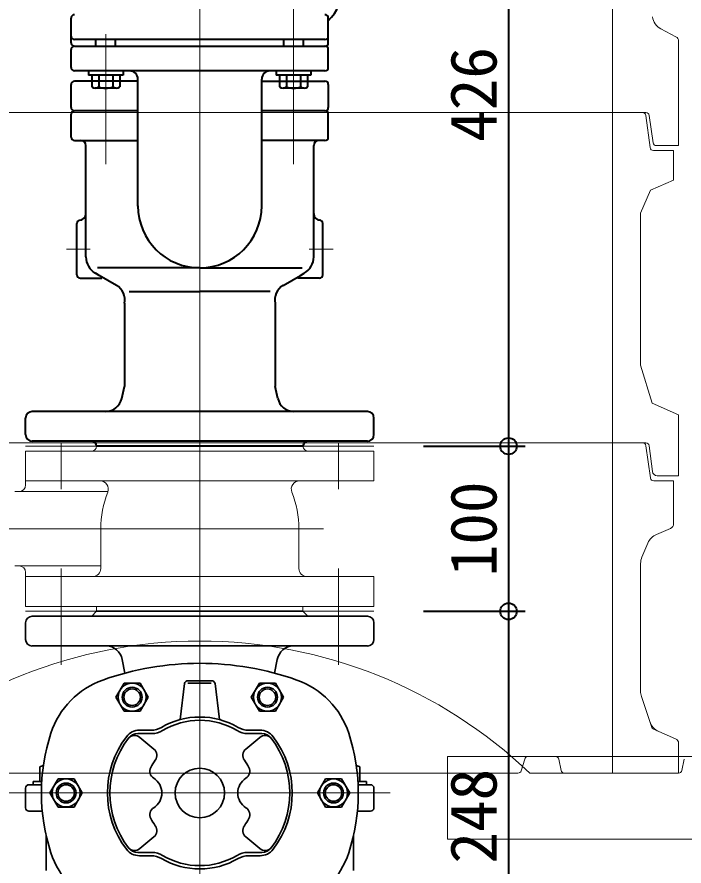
# Model space of a CAD drawing. Units: millimetres at full size, sheet at 1:20. Extents: x -5700 to 5714, y -3160 to 3160.
# Drawn here: x 271 to 675, y 1778 to 2292 of the extents above; entities that cross this region are included whole.
import ezdxf
from ezdxf.enums import TextEntityAlignment as Align

# ---------------------------------------------------------------- set-up
doc = ezdxf.new("R2010")
doc.units = ezdxf.units.MM
doc.header["$LTSCALE"] = 20
doc.header["$PDMODE"] = 32
doc.header["$PDSIZE"] = 10
for name, color, linetype, lineweight in [('0-5_TEMP01', 3, 'Continuous', 18), ('0-6_T字管', 6, 'Continuous', 35), ('0-7_躯体', 7, 'Continuous', 9), ('0-8_細線', 7, 'Continuous', 9), ('0-9_消火栓', 2, 'Continuous', 40), ('0-C_寸法', 1, 'Continuous', 40), ('1-1_補修弁', 7, 'Continuous', 9)]:
    doc.layers.add(name, color=color, linetype=linetype, lineweight=lineweight)
doc.styles.add('ＭＳ ゴシック', font='')
doc.styles.get('ＭＳ ゴシック').set_extended_font_data('MS Gothic')

msp = doc.modelspace()

# ---------------------------------------------------------------- linework, layer by layer
at = {"layer": '0-5_TEMP01'}
for p, q in [((381.87, 2489.03), (381.87, 2219.02)), ((381.88, 2032.53), (381.88, 2458.53)), ((438.71, 2345.7), (438.71, 2203.19)), ((381.87, 2289.03), (381.87, 2019.02)), ((381.88, 2289.03), (381.88, 1939.03)), ((324.88, 2282.03), (324.88, 2203.19)), ((301.18, 2151.83), (315.55, 2151.83)), ((462.57, 2151.83), (448.2, 2151.83)), ((381.88, 2089.03), (381.88, 1839.03)), ((381.87, 1917.53), (381.87, 2047.53)), ((276.37, 2032.53), (487.37, 2032.53)), ((297.87, 2006.52), (297.87, 2034.52)), ((465.87, 2034.52), (465.87, 2006.52)), ((381.87, 1999.03), (381.87, 1899.03)), ((194.37, 1982.53), (456.87, 1982.53)), ((297.87, 1930.53), (297.87, 1958.53)), ((381.88, 1492.2), (381.88, 1956.16)), ((465.87, 1958.53), (465.87, 1930.53)), ((297.88, 1900.06), (297.88, 1940.12)), ((465.88, 1900.06), (465.88, 1940.12)), ((276.37, 1932.53), (487.37, 1932.53)), ((381.88, 1903.02), (381.88, 1370.29)), ((231.88, 1834.52), (531.88, 1834.52)), ((255.53, 1822.53), (497.13, 1822.53))]:
    msp.add_line(p, q, dxfattribs=at)
at = {"layer": '0-6_T字管'}
for p, q in [((483.38, 1929.52), (280.38, 1929.52)), ((319.38, 1932.53), (316.38, 1929.52)), ((319.38, 1932.53), (444.38, 1932.53)), ((444.38, 1932.53), (447.38, 1929.52)), ((276.38, 1915.52), (276.38, 1925.53)), ((487.38, 1915.52), (487.38, 1925.53)), ((483.38, 1911.53), (280.38, 1911.53)), ((334.93, 1903.41), (336.54, 1895.09)), ((428.82, 1903.41), (427.21, 1895.09)), ((331.08, 1880.53), (335.97, 1889.02)), ((335.97, 1889.02), (345.77, 1889.02)), ((350.67, 1880.53), (345.77, 1889.02)), ((372.66, 1888.72), (370.03, 1866.97)), ((388.7, 1889.01), (374.61, 1889.01)), ((389.1, 1890.48), (374.64, 1890.48)), ((391.08, 1888.72), (393.71, 1866.97)), ((417.98, 1889.02), (427.78, 1889.02)), ((432.67, 1880.53), (427.78, 1889.02)), ((335.97, 1872.04), (331.08, 1880.53)), ((345.77, 1872.04), (350.67, 1880.53)), ((427.78, 1872.04), (432.67, 1880.53)), ((335.97, 1872.04), (345.77, 1872.04)), ((417.98, 1872.04), (427.78, 1872.04)), ((352.89, 1858.52), (344.25, 1858.52)), ((345.38, 1860.53), (352.34, 1860.53)), ((354.05, 1849.13), (345.61, 1856.22)), ((409.69, 1849.13), (418.14, 1856.22)), ((410.86, 1858.52), (419.5, 1858.52)), ((418.37, 1860.53), (411.4, 1860.53)), ((284.88, 1829.52), (284.88, 1838.46)), ((478.88, 1829.52), (478.88, 1838.46)), ((291.08, 1822.53), (295.98, 1831.01)), ((295.98, 1831.01), (305.78, 1831.01)), ((310.68, 1822.53), (305.78, 1831.01)), ((457.98, 1831.01), (467.77, 1831.01)), ((472.67, 1822.53), (467.77, 1831.01)), ((276.38, 1813.52), (276.38, 1825.53)), ((285.98, 1827.53), (278.38, 1827.53)), ((286.08, 1829.52), (280.88, 1829.52)), ((280.88, 1827.53), (280.88, 1829.52)), ((477.66, 1829.52), (482.88, 1829.52)), ((477.77, 1827.53), (485.37, 1827.53)), ((482.88, 1827.53), (482.88, 1829.52)), ((487.38, 1813.52), (487.38, 1825.53)), ((295.98, 1814.04), (291.08, 1822.53)), ((305.78, 1814.04), (310.68, 1822.53)), ((467.77, 1814.04), (472.67, 1822.53)), ((286.39, 1811.53), (278.38, 1811.53)), ((295.98, 1814.04), (305.78, 1814.04)), ((457.98, 1814.04), (467.77, 1814.04)), ((477.35, 1811.53), (485.37, 1811.53)), ((288.88, 1775.53), (288.88, 1796.31)), ((354.05, 1795.91), (345.61, 1788.84)), ((409.69, 1795.91), (418.14, 1788.84)), ((474.88, 1775.53), (474.88, 1796.31)), ((352.89, 1786.53), (344.25, 1786.53)), ((345.38, 1784.52), (352.34, 1784.52)), ((410.86, 1786.53), (419.5, 1786.53)), ((418.37, 1784.52), (411.4, 1784.52))]:
    msp.add_line(p, q, dxfattribs=at)
for points in [[(417.98, 1872.04), (413.07, 1880.53), (417.98, 1889.02)], [(457.98, 1814.04), (453.08, 1822.53), (457.98, 1831.01)]]:
    msp.add_lwpolyline(points, dxfattribs=at)
for centre, radius in [((340.88, 1880.53), 8.48), ((422.87, 1880.53), 8.48), ((340.88, 1880.53), 6), ((340.88, 1880.53), 5), ((422.87, 1880.53), 6), ((422.87, 1880.53), 5), ((381.88, 1822.53), 15), ((300.88, 1822.53), 8.48), ((462.88, 1822.53), 8.48), ((300.88, 1822.53), 6), ((300.88, 1822.53), 5), ((462.88, 1822.53), 6), ((462.88, 1822.53), 5)]:
    msp.add_circle(centre, radius, dxfattribs=at)
for centre, radius, start, end in [((280.38, 1925.53), 4, 90, 180), ((483.38, 1925.53), 4, 0, 90), ((280.38, 1915.52), 4, 180, 270), ((483.38, 1915.52), 4, 270, 0), ((325.12, 1901.53), 10, 10.886, 90), ((438.63, 1901.53), 10, 90, 169.114), ((381.88, 1725.03), 176, 70.493, 109.507), ((340.13, 1842.85), 51, 109.507, 161.778), ((374.64, 1888.48), 2, 90, 173.107), ((389.1, 1888.48), 2, 6.893, 90), ((423.62, 1842.85), 51, 18.222, 70.493), ((381.88, 1822.53), 46, 59.683, 120.317), ((381.88, 1822.53), 44, 90, 120.862), ((381.88, 1822.53), 44, 59.138, 90), ((352.34, 1873.03), 12.5, 270, 300.317), ((411.4, 1873.03), 12.5, 239.683, 270), ((401.88, 1822.53), 116, 161.778, 198.222), ((381.88, 1822.53), 56, 142.505, 217.495), ((345.38, 1850.53), 10, 90, 142.505), ((342.39, 1852.39), 5, 50, 142.895), ((344.25, 1851.53), 7, 90, 142.372), ((352.89, 1871.02), 12.5, 270, 300.862), ((410.86, 1871.02), 12.5, 239.138, 270), ((421.35, 1852.39), 5, 37.105, 130), ((418.37, 1850.53), 10, 37.495, 90), ((419.5, 1851.53), 7, 37.628, 90), ((381.88, 1822.53), 56, 322.505, 37.495), ((361.88, 1822.53), 116, 341.778, 18.222), ((381.88, 1822.53), 54.5, 142.372, 217.628), ((381.88, 1822.53), 54.5, 322.372, 37.628), ((350.84, 1845.31), 5, 323.723, 50), ((412.91, 1845.31), 5, 130, 216.277), ((381.88, 1822.53), 33.5, 143.723, 152.533), ((381.88, 1822.53), 33.5, 27.467, 36.277), ((290.88, 1822.19), 17.33, 102.699, 110.256), ((356.59, 1835.67), 5, 152.533, 238.005), ((407.16, 1835.67), 5, 301.995, 27.467), ((472.87, 1822.19), 17.33, 69.744, 77.301), ((348.38, 1822.53), 10.5, 301.995, 58.005), ((415.37, 1822.53), 10.5, 121.995, 238.005), ((278.38, 1825.53), 2, 90, 180), ((485.37, 1825.53), 2, 0, 90), ((278.38, 1813.52), 2, 180, 270), ((356.59, 1809.38), 5, 121.995, 207.467), ((407.16, 1809.38), 5, 332.533, 58.005), ((485.37, 1813.52), 2, 270, 0), ((381.88, 1822.53), 33.5, 207.467, 216.277), ((381.88, 1822.53), 33.5, 323.723, 332.533), ((350.84, 1799.75), 5, 310, 36.277), ((412.91, 1799.75), 5, 143.723, 230), ((342.39, 1792.66), 5, 217.105, 310), ((344.25, 1793.52), 7, 217.628, 270), ((421.35, 1792.66), 5, 230, 322.895), ((419.5, 1793.52), 7, 270, 322.372), ((340.13, 1802.2), 51, 198.222, 250.493), ((345.38, 1794.53), 10, 217.495, 270), ((352.34, 1772.02), 12.5, 59.683, 90), ((352.89, 1774.03), 12.5, 59.138, 90), ((381.88, 1822.53), 44, 239.138, 300.862), ((410.86, 1774.03), 12.5, 90, 120.862), ((411.4, 1772.02), 12.5, 90, 120.317), ((418.37, 1794.53), 10, 270, 322.505), ((423.62, 1802.2), 51, 289.507, 341.778), ((381.88, 1822.53), 46, 239.683, 300.317)]:
    msp.add_arc(centre, radius, start, end, dxfattribs=at)
at = {"layer": '0-7_躯体'}
for p, q in [((631.88, 2434.52), (631.88, 2234.52)), ((661.22, 2285.2), (670.28, 2280.38)), ((671.88, 2277.72), (671.88, 2234.52)), ((111.61, 2234.52), (381.88, 2234.52)), ((652.13, 2234.52), (381.88, 2234.52)), ((631.88, 2234.52), (631.88, 2034.52)), ((654.64, 2213.27), (652.1, 2232.78)), ((654.12, 2232.81), (656.44, 2216.25)), ((671.88, 2234.52), (671.88, 2214.53)), ((668.88, 2211.53), (656.63, 2211.53)), ((671.88, 2214.53), (658.42, 2214.53)), ((668.88, 2211.53), (668.88, 2193.53)), ((668.88, 2193.53), (654.88, 2187.53)), ((654.88, 2187.53), (648.87, 2173.53)), ((648.87, 2173.53), (648.87, 2081.52)), ((655.88, 2058.53), (648.87, 2081.52)), ((671.88, 2051.53), (655.88, 2058.53)), ((671.88, 2051.53), (671.88, 2014.53)), ((111.64, 2034.52), (381.88, 2034.52)), ((652.11, 2034.52), (381.88, 2034.52)), ((631.88, 2034.52), (631.88, 1834.52)), ((652.12, 2032.81), (654.87, 2013.25)), ((654.09, 2032.78), (656.05, 2017.15)), ((656.85, 2011.53), (668.88, 2011.53)), ((656.85, 2011.53), (668.88, 2011.53)), ((659.02, 2014.53), (671.88, 2014.53)), ((668.88, 2011.53), (668.88, 1985.51)), ((667.06, 1982.74), (658.55, 1979.1)), ((653.3, 1973.85), (649.69, 1965.41)), ((648.87, 1961.48), (648.87, 1884.15)), ((649.39, 1880.99), (654.47, 1865.74)), ((655.88, 1861.53), (654.47, 1865.74)), ((671.88, 1852.56), (671.88, 1834.52)), ((531.88, 1844.53), (731.88, 1844.53)), ((531.88, 1844.53), (531.88, 1794.53)), ((576.53, 1835.95), (578.68, 1843.1)), ((600.79, 1836.14), (599.43, 1842.92)), ((675.19, 1842.92), (673.84, 1836.14)), ((574.62, 1834.52), (531.88, 1834.52)), ((581.88, 1834.52), (671.88, 1834.52)), ((671.88, 1834.52), (602.75, 1834.52)), ((531.88, 1794.53), (731.88, 1794.53))]:
    msp.add_line(p, q, dxfattribs=at)
msp.add_lwpolyline([(655.88, 1861.53), (659.95, 1859.74), (670.08, 1855.31)], dxfattribs=at)
for centre, radius, start, end in [((665.92, 2294.03), 10, 189.462, 241.928), ((668.88, 2277.72), 3, 0, 61.927), ((650.12, 2232.53), 2, 7.431, 90), ((652.13, 2232.53), 2, 7.999, 90), ((658.42, 2216.53), 2, 187.999, 270), ((656.63, 2213.53), 2, 187.431, 270), ((650.14, 2032.53), 2, 7.999, 90), ((652.11, 2032.53), 2, 7.124, 90), ((659.02, 2017.53), 3, 187.126, 270), ((656.85, 2013.52), 2, 187.999, 270), ((665.88, 1985.51), 3, 293.199, 0), ((662.49, 1969.91), 10, 113.198, 156.801), ((658.88, 1961.48), 10, 156.801, 180), ((381.88, 1624.52), 290, 90, 133.603), ((381.88, 1624.52), 290, 46.397, 90), ((658.88, 1884.15), 10, 180, 198.435), ((663.96, 1868.91), 10, 198.435, 246.371), ((668.88, 1852.56), 3, 0, 66.371), ((580.6, 1842.53), 2, 90, 163.3), ((597.47, 1842.53), 2, 11.309, 90), ((574.62, 1836.53), 2, 270, 343.3), ((602.75, 1836.53), 2, 191.309, 270), ((671.88, 1836.53), 2, 270, 348.69)]:
    msp.add_arc(centre, radius, start, end, dxfattribs=at)
at = {"layer": '0-8_細線'}
msp.add_line((318.87, 1932.53), (444.87, 1932.53), dxfattribs=at)
at = {"layer": '0-9_消火栓'}
for p, q in [((303.88, 2276.74), (303.88, 2291.75)), ((459.71, 2276.74), (459.71, 2291.75)), ((457.71, 2278.75), (305.88, 2278.75)), ((318.88, 2274.74), (318.88, 2278.75)), ((330.88, 2274.74), (330.88, 2278.75)), ((432.71, 2274.74), (432.71, 2278.75)), ((444.71, 2274.74), (444.71, 2278.75)), ((303.88, 2261.75), (303.88, 2272.75)), ((305.87, 2274.74), (457.72, 2274.74)), ((459.71, 2261.75), (459.71, 2272.75)), ((457.71, 2259.74), (305.88, 2259.74)), ((314.38, 2259.74), (314.38, 2257.25)), ((335.37, 2257.25), (314.38, 2257.25)), ((316.38, 2257.25), (316.38, 2250.05)), ((320.62, 2257.25), (320.62, 2250.05)), ((329.12, 2257.25), (329.12, 2250.05)), ((333.38, 2257.25), (333.38, 2250.05)), ((335.37, 2259.74), (335.37, 2257.25)), ((428.22, 2259.74), (428.22, 2257.25)), ((449.21, 2257.25), (428.22, 2257.25)), ((430.22, 2257.25), (430.22, 2250.05)), ((434.47, 2257.25), (434.47, 2250.05)), ((442.96, 2257.25), (442.96, 2250.05)), ((447.21, 2257.25), (447.21, 2250.05)), ((449.21, 2259.74), (449.21, 2257.25)), ((344.38, 2253.57), (305.88, 2253.57)), ((344.38, 2177.84), (344.38, 2254.74)), ((419.38, 2178.01), (419.38, 2254.74)), ((419.38, 2253.57), (457.71, 2253.57)), ((303.88, 2237.57), (303.88, 2251.57)), ((331.25, 2249.25), (318.5, 2249.25)), ((445.09, 2249.25), (432.34, 2249.25)), ((459.71, 2251.57), (459.71, 2237.57)), ((304.03, 2219.57), (304.03, 2233.57)), ((344.38, 2235.57), (305.87, 2235.57)), ((457.71, 2235.57), (419.38, 2235.57)), ((459.71, 2219.57), (459.71, 2233.57)), ((306.03, 2217.57), (344.38, 2217.57)), ((457.71, 2217.57), (419.38, 2217.57)), ((312.88, 2147.16), (312.88, 2214.57)), ((450.88, 2147.16), (450.88, 2214.57)), ((307.38, 2136.33), (307.38, 2167.33)), ((454.88, 2169.33), (454.38, 2169.33)), ((456.37, 2136.33), (456.37, 2167.33)), ((381.88, 2140.51), (319.93, 2140.51)), ((381.88, 2140.51), (443.81, 2140.51)), ((309.38, 2134.33), (322.5, 2134.33)), ((320.81, 2135.93), (318.6, 2137.2)), ((331.42, 2129.81), (320.81, 2135.93)), ((432.33, 2129.81), (442.94, 2135.93)), ((454.38, 2134.33), (441.24, 2134.33)), ((442.94, 2135.93), (445.14, 2137.2)), ((339.16, 2126.15), (381.88, 2126.15)), ((424.59, 2126.15), (381.88, 2126.15)), ((336.18, 2119.02), (336.18, 2068.71)), ((427.56, 2119.02), (427.56, 2068.71)), ((334.59, 2061.4), (336.18, 2068.71)), ((429.16, 2061.4), (427.56, 2068.71)), ((483.38, 2053.53), (280.36, 2053.53)), ((276.38, 2039.53), (276.38, 2049.74)), ((487.38, 2039.53), (487.38, 2049.52)), ((483.38, 2035.53), (280.37, 2035.53)), ((444.38, 2032.53), (319.38, 2032.53))]:
    msp.add_line(p, q, dxfattribs=at)
for centre, radius, start, end in [((438.71, 2311.57), 30, 314.427, 124.152), ((305.88, 2291.75), 2, 90, 180), ((457.71, 2291.75), 2, 0, 90), ((305.88, 2280.75), 2, 180, 270), ((457.71, 2280.75), 2, 270, 0), ((305.88, 2276.74), 2, 180, 270), ((305.88, 2272.75), 2, 90, 180), ((457.71, 2276.74), 2, 270, 0), ((457.71, 2272.75), 2, 0, 90), ((305.88, 2261.75), 2, 180, 270), ((339.38, 2254.74), 5, 0, 90), ((424.38, 2254.74), 5, 90, 180), ((457.71, 2261.75), 2, 270, 0), ((305.88, 2251.57), 2, 90, 180), ((457.71, 2251.57), 2, 0, 90), ((318.5, 2252.47), 3.22, 228.74, 311.26), ((324.88, 2260.94), 11.69, 248.679, 291.321), ((331.25, 2252.47), 3.22, 228.74, 311.26), ((432.34, 2252.47), 3.22, 228.74, 311.26), ((438.71, 2260.94), 11.69, 248.679, 291.321), ((445.09, 2252.47), 3.22, 228.74, 311.26), ((305.88, 2237.57), 2, 180, 270), ((457.71, 2237.57), 2, 270, 0), ((306.03, 2233.57), 2, 90, 180), ((457.71, 2233.57), 2, 0, 90), ((306.03, 2219.57), 2, 180, 270), ((309.88, 2214.57), 3, 0, 90), ((453.88, 2214.57), 3, 90, 180), ((457.71, 2219.57), 2, 270, 0), ((381.88, 2178.01), 37.5, 180, 0), ((308.88, 2173.33), 4, 270, 0), ((454.88, 2173.33), 4, 180, 270), ((309.38, 2167.33), 2, 90, 180), ((454.38, 2167.33), 2, 0, 90), ((324.38, 2147.16), 11.5, 180, 240), ((439.38, 2147.16), 11.5, 300, 0), ((309.38, 2136.33), 2, 180, 270), ((454.38, 2136.33), 2, 270, 0), ((326.42, 2121.15), 10, 347.697, 60), ((437.33, 2121.15), 10, 120, 192.303), ((324.82, 2063.53), 10, 270, 347.697), ((438.93, 2063.53), 10, 192.303, 270), ((280.37, 2049.52), 4, 90, 180), ((483.38, 2049.52), 4, 0, 90), ((280.38, 2039.53), 4, 180, 270), ((483.38, 2039.53), 4, 270, 0), ((316.37, 2032.53), 3, 0, 90), ((447.37, 2032.53), 3, 90, 180)]:
    msp.add_arc(centre, radius, start, end, dxfattribs=at)
at = {"layer": '0-C_寸法'}
for p, q in [((568.87, 2458.53), (568.87, 2032.53)), ((517.37, 2032.53), (578.87, 2032.53)), ((517.37, 2032.53), (578.87, 2032.53)), ((568.87, 2032.53), (568.87, 1932.53)), ((517.37, 1932.53), (578.87, 1932.53)), ((517.37, 1932.53), (578.87, 1932.53)), ((568.87, 1932.53), (568.87, 1684.52))]:
    msp.add_line(p, q, dxfattribs=at)
for p in [(568.87, 2032.53), (568.87, 1932.53)]:
    msp.add_point(p, dxfattribs=at)
at = {"layer": '1-1_補修弁'}
for p, q in [((319.37, 2032.53), (444.37, 2032.53)), ((276.37, 2029.52), (487.37, 2029.52)), ((276.37, 2009.03), (276.37, 2029.52)), ((487.37, 2029.52), (487.37, 2011.53)), ((381.87, 2011.53), (276.37, 2011.53)), ((381.87, 2011.53), (487.37, 2011.53)), ((269.87, 2005.03), (326.24, 2005.03)), ((321.87, 1958.53), (321.87, 1982.53)), ((441.87, 1958.53), (441.87, 1982.53)), ((269.87, 1960.03), (321.87, 1960.03)), ((276.37, 1956.02), (276.37, 1935.53)), ((276.37, 1953.53), (487.37, 1953.53)), ((487.37, 1953.53), (487.37, 1935.53)), ((487.37, 1935.53), (276.37, 1935.53)), ((319.37, 1932.53), (319.37, 1935.53)), ((444.37, 1935.53), (444.37, 1932.53)), ((444.37, 1932.53), (319.37, 1932.53)), ((444.37, 1932.53), (319.37, 1932.53))]:
    msp.add_line(p, q, dxfattribs=at)
for centre, radius, start, end in [((316.37, 2032.53), 3, 270, 0), ((447.37, 2032.53), 3, 180, 270), ((321.46, 2006.52), 5, 338.332, 90), ((442.28, 2006.52), 5, 90, 201.668), ((272.37, 2009.03), 4, 270, 0), ((381.87, 1982.53), 60, 158.332, 180), ((381.87, 1982.53), 60, 0, 21.668), ((272.37, 1956.02), 4, 0, 90), ((316.87, 1958.53), 5, 270, 0), ((446.87, 1958.53), 5, 180, 270)]:
    msp.add_arc(centre, radius, start, end, dxfattribs=at)

# ---------------------------------------------------------------- texts
at = {"layer": '0-C_寸法', "style": 'ＭＳ ゴシック'}
for s, p in [('426', (570.09, 2216.73)), ('100', (570.09, 1953.72)), ('248', (570.09, 1779.72))]:
    msp.add_text(s, height=28.15, rotation=90, dxfattribs=at).set_placement(p, align=Align.BOTTOM_LEFT)

doc.saveas('drawing.dxf')
